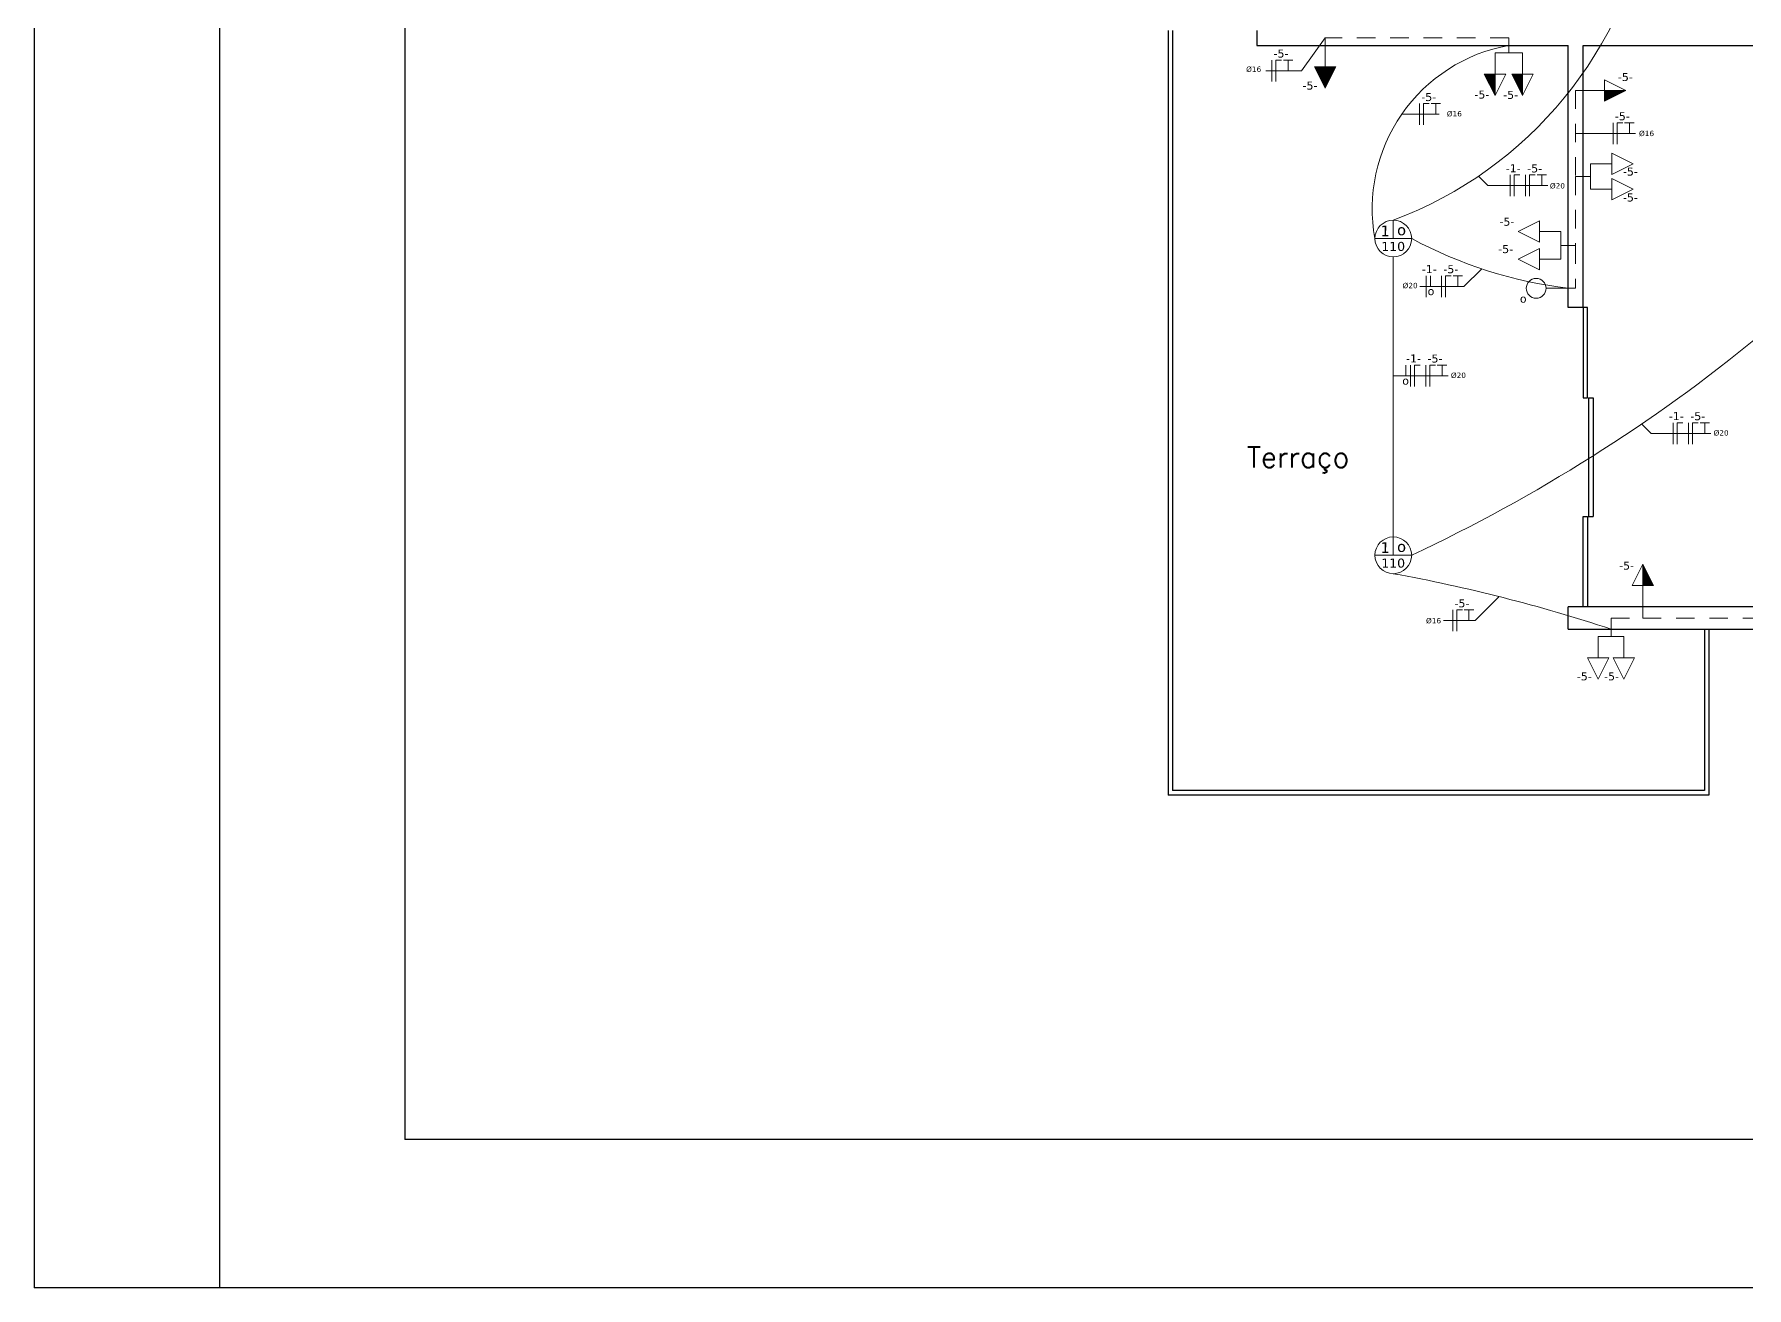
# Model space of a CAD drawing. Header units: millimetres. Extents: x 178 to 457, y 838 to 920.
# Drawn here: x 260.7 to 272.26, y 864.31 to 872.77 of the extents above; entities that cross this region are included whole.
import ezdxf

# ---------------------------------------------------------------- set-up
doc = ezdxf.new("R2010")
doc.units = ezdxf.units.MM
doc.linetypes.add('DASHED2', pattern=[0.375, 0.25, -0.125])
doc.linetypes.add('HIDDEN2', pattern=[4.7625, 3.175, -1.5875])
for name, color, linetype in [('Alvenaria', 7, 'Continuous'), ('Esquadrias', 5, 'Continuous'), ('Paredebaix', 4, 'Continuous'), ('Piso', 1, 'Continuous'), ('Texto', 2, 'Continuous')]:
    doc.layers.add(name, color=color, linetype=linetype)
for name, color, linetype, lineweight in [('ELE - Eletrodutos', 51, 'Continuous', 5), ('ELE - Iluminação', 1, 'Continuous', 5), ('ELE - Interruptores', 1, 'Continuous', 5), ('ELE - Tomadas', 1, 'Continuous', 5)]:
    doc.layers.add(name, color=color, linetype=linetype, lineweight=lineweight)
doc.styles.add('Potencia', font='verdana.ttf', dxfattribs={"height": 0.075})
doc.styles.add('STYLE4', font='romans.shx')

# ---------------------------------------------------------------- blocks, each defined once
blk = doc.blocks.new('Tomada_200')
at = {"layer": 'ELE - Tomadas'}
h = blk.add_hatch(color=0, dxfattribs=at)
h.paths.add_polyline_path([(0.4, 0), (0.2, 0.1), (0.2, 0)])
h.paths.add_polyline_path([(0.4, 0), (0.2, 0), (0.2, -0.1)])
at = {"layer": 'ELE - Tomadas', "color": 0}
blk.add_line((0, 0), (0.4, 0), dxfattribs=at)
at = {"layer": 'ELE - Tomadas'}
for p, q in [((0.2, 0), (0.2, 0.1)), ((0.2, 0.1), (0.4, 0)), ((0.2, 0), (0.2, -0.1)), ((0.2, -0.1), (0.4, 0))]:
    blk.add_line(p, q, dxfattribs=at)
blk = doc.blocks.new('Tomada_30')
at = {"layer": 'ELE - Tomadas', "color": 0}
for p, q in [((0, 0), (0.2, 0)), ((0.2, 0), (0.2, 0.1)), ((0.2, 0.1), (0.4, 0)), ((0.2, 0), (0.2, -0.1)), ((0.2, -0.1), (0.4, 0))]:
    blk.add_line(p, q, dxfattribs=at)
blk = doc.blocks.new('Tomada_130')
at = {"layer": 'ELE - Tomadas'}
blk.add_hatch(color=0, dxfattribs=at).paths.add_polyline_path([(0.2, 0.1), (0.2, 0), (0.4, 0)])
at = {"layer": 'ELE - Tomadas', "color": 0}
for p, q in [((0, 0), (0.4, 0)), ((0.2, 0), (0.2, -0.1)), ((0.2, -0.1), (0.4, 0))]:
    blk.add_line(p, q, dxfattribs=at)
at = {"layer": 'ELE - Tomadas'}
for p, q in [((0.2, 0), (0.2, 0.1)), ((0.2, 0.1), (0.4, 0))]:
    blk.add_line(p, q, dxfattribs=at)
blk = doc.blocks.new('Inter_1secao')
at = {"layer": 'ELE - Tomadas', "color": 0}
blk.add_line((0, 0), (0.2, 0), dxfattribs=at)
blk.add_circle((0.3, 0), 0.0926, dxfattribs=at)

msp = doc.modelspace()

# ---------------------------------------------------------------- linework, layer by layer
at = {"layer": 'Alvenaria'}
for p, q in [((263.1989742, 905.3116825), (263.1989742, 865.3116825)), ((268.9504165, 872.7969801), (268.9504165, 872.6969801)), ((268.9504165, 872.6969801), (271.0504165, 872.6969801)), ((271.0504165, 870.9269801), (271.0504165, 872.6969801)), ((271.1504165, 870.9269801), (271.1504165, 872.6969801)), ((271.1504165, 872.6969801), (272.3304165, 872.6969801)), ((271.1504165, 870.9269801), (271.0504165, 870.9269801)), ((271.0504165, 868.7569801), (271.0504165, 868.9069801)), ((273.6504165, 868.9069801), (271.0504165, 868.9069801)), ((271.0504165, 868.7569801), (273.6504165, 868.7569801)), ((319.0989742, 865.3116825), (263.1989742, 865.3116825))]:
    msp.add_line(p, q, dxfattribs=at)
at = {"layer": 'ELE - Eletrodutos'}
for p, q in [((269.2504833, 872.5257672), (269.4105282, 872.7469801)), ((269.0107365, 872.5257672), (269.1829766, 872.5257672)), ((269.050204, 872.5977647), (269.050204, 872.4537878)), ((269.0776666, 872.4537647), (269.0776925, 872.5977647)), ((269.0776925, 872.5977647), (269.1156882, 872.5977579)), ((269.1283132, 872.5977579), (269.1916395, 872.5977465)), ((269.1600203, 872.5977647), (269.1600203, 872.5257672)), ((269.1829766, 872.5257672), (269.2504833, 872.5257672)), ((270.0472866, 872.3042801), (270.0472866, 872.1603031)), ((270.0747492, 872.1602801), (270.0747751, 872.3042801)), ((270.0747751, 872.3042801), (270.1127708, 872.3042733)), ((270.1253958, 872.3042733), (270.1887221, 872.3042619)), ((270.1571029, 872.3042801), (270.1571029, 872.2322826)), ((269.92714, 872.2322826), (270.1800592, 872.2322826)), ((271.3533357, 872.1746548), (271.3533357, 872.0306778)), ((271.3807983, 872.0306548), (271.3808242, 872.1746548)), ((271.3808242, 872.1746548), (271.4188199, 872.1746479)), ((271.4314449, 872.1746479), (271.4947712, 872.1746366)), ((271.463152, 872.1746548), (271.463152, 872.1026572)), ((271.1004165, 872.1026572), (271.463152, 872.1026572)), ((271.463152, 872.1026572), (271.5046935, 872.1026572)), ((270.658867, 871.8226252), (270.658867, 871.6786482)), ((270.6863297, 871.6786252), (270.6863555, 871.8226252)), ((270.6863555, 871.8226252), (270.7243513, 871.8226184)), ((270.7619727, 871.8226228), (270.7619727, 871.6786458)), ((270.7894353, 871.6786228), (270.7894612, 871.8226228)), ((270.7894612, 871.8226228), (270.827457, 871.8226159)), ((270.840082, 871.8226159), (270.9034083, 871.8226046)), ((270.8717891, 871.8226228), (270.8717891, 871.7506252)), ((270.5090536, 871.7506252), (270.4456694, 871.8141915)), ((270.5090536, 871.7506252), (270.8717891, 871.7506252)), ((270.8717891, 871.7506252), (270.9133306, 871.7506252)), ((269.870169, 871.2685641), (269.870169, 869.3794827)), ((270.0926739, 871.1421639), (270.0926739, 870.9981869)), ((270.1201495, 871.0701639), (270.1201624, 871.1421639)), ((270.1957796, 871.1421614), (270.1957796, 870.9981844)), ((270.2232422, 870.9981614), (270.2232681, 871.1421614)), ((270.2232681, 871.1421614), (270.2612639, 871.1421546)), ((270.2738888, 871.1421546), (270.3372151, 871.1421432)), ((270.3055959, 871.1421614), (270.3055959, 871.0701639)), ((270.3471375, 871.0701639), (270.4670265, 871.1890355)), ((270.0487931, 871.0701639), (270.3055959, 871.0701639)), ((270.3055959, 871.0701639), (270.3471375, 871.0701639)), ((269.870169, 870.4672464), (270.19906, 870.4672464)), ((269.9554063, 870.5392464), (269.9554063, 870.4672464)), ((269.9861379, 870.5392464), (269.9861379, 870.3952695)), ((270.0136006, 870.3952464), (270.0136264, 870.5392464)), ((270.0136264, 870.5392464), (270.0516222, 870.5392396)), ((270.0892436, 870.539244), (270.0892436, 870.395267)), ((270.1167063, 870.395244), (270.1167321, 870.539244)), ((270.1167321, 870.539244), (270.1547279, 870.5392372)), ((270.1673529, 870.5392372), (270.2306792, 870.5392258)), ((270.19906, 870.539244), (270.19906, 870.4672464)), ((270.19906, 870.4672464), (270.2406015, 870.4672464)), ((271.6096487, 870.0782843), (271.5462645, 870.1418506)), ((271.7594621, 870.1502843), (271.7594621, 870.0063073)), ((271.7869247, 870.0062843), (271.7869506, 870.1502843)), ((271.7869506, 870.1502843), (271.8249464, 870.1502774)), ((271.8625678, 870.1502818), (271.8625678, 870.0063048)), ((271.8900304, 870.0062818), (271.8900563, 870.1502818)), ((271.8900563, 870.1502818), (271.9280521, 870.150275)), ((271.9406771, 870.150275), (272.0040033, 870.1502636)), ((271.9723841, 870.1502818), (271.9723841, 870.0782843)), ((271.6096487, 870.0782843), (271.9723841, 870.0782843)), ((271.9723841, 870.0782843), (272.0139257, 870.0782843)), ((270.4224984, 868.8152572), (270.584359, 868.9765166)), ((270.2087173, 868.8152572), (270.3809569, 868.8152572)), ((270.2711405, 868.8872548), (270.2711405, 868.7432778)), ((270.2986031, 868.7432548), (270.298629, 868.8872548)), ((270.298629, 868.8872548), (270.3366248, 868.8872479)), ((270.3492498, 868.8872479), (270.4125761, 868.8872366)), ((270.3809569, 868.8872548), (270.3809569, 868.8152572)), ((270.3809569, 868.8152572), (270.4224984, 868.8152572))]:
    msp.add_line(p, q, dxfattribs=at)
at = {"layer": 'ELE - Eletrodutos', "linetype": 'DASHED2', "ltscale": 0.5}
for p, q in [((270.6494743, 872.7469801), (269.4105282, 872.7469801)), ((269.4105282, 872.7469801), (269.4105282, 872.6969801)), ((270.6494743, 872.6969801), (270.6494743, 872.7469801)), ((271.1504165, 872.3933343), (271.1004165, 872.3933343)), ((271.1004165, 872.3933343), (271.1004165, 871.8119801)), ((271.1004165, 871.8119801), (271.1004165, 871.3471558)), ((271.1504165, 871.8119801), (271.1004165, 871.8119801)), ((271.0504165, 871.3471558), (271.1004165, 871.3471558)), ((271.1004165, 871.3471558), (271.1004165, 871.0571028)), ((271.1004165, 871.0571028), (271.0504165, 871.0571028)), ((271.3395232, 868.7569801), (271.3395232, 868.8319801)), ((271.3395232, 868.8319801), (271.5535964, 868.8319801)), ((271.5535964, 868.9069801), (271.5535964, 868.8319801)), ((271.5535964, 868.8319801), (272.8898121, 868.8319801))]:
    msp.add_line(p, q, dxfattribs=at)
at = {"layer": 'ELE - Eletrodutos'}
for centre, radius, start, end in [((268.9170668, 874.0668956), 2.7223706, 290.49343785, 350.93245333), ((270.8482287, 871.5942791), 1.1204699, 100.21747464, 190.3647504), ((271.422109, 874.0564865), 3.0223266, 241.80837839, 262.93575328), ((265.2132978, 879.4271035), 11.2393234, 295.17480069, 309.33858652), ((267.9200362, 858.4031675), 10.9038675, 71.7234937, 79.69734521)]:
    msp.add_arc(centre, radius, start, end, dxfattribs=at)
at = {"layer": 'ELE - Iluminação'}
for p, q in [((269.870169, 871.3926909), (269.870169, 871.5168176)), ((269.7460423, 871.3926909), (269.9942957, 871.3926909)), ((269.870169, 869.255356), (269.870169, 869.3794827)), ((269.7460423, 869.255356), (269.9942957, 869.255356))]:
    msp.add_line(p, q, dxfattribs=at)
at = {"layer": 'ELE - Iluminação', "color": 1}
for centre in [(269.870169, 871.3926909), (269.870169, 869.255356)]:
    msp.add_circle(centre, 0.1241267, dxfattribs=at)
at = {"layer": 'ELE - Tomadas'}
for p, q in [((270.5565454, 872.6469801), (270.7424032, 872.6469801)), ((270.6494743, 872.6469801), (270.6494743, 872.6969801)), ((271.2004165, 871.8983418), (271.2004165, 871.7256184)), ((271.2004165, 871.8119801), (271.1504165, 871.8119801)), ((271.0004165, 871.4400847), (271.0004165, 871.2542269)), ((271.0004165, 871.3471558), (271.0504165, 871.3471558)), ((271.4258849, 868.7069801), (271.2531615, 868.7069801)), ((271.3395232, 868.7069801), (271.3395232, 868.7569801))]:
    msp.add_line(p, q, dxfattribs=at)
at = {"layer": 'Esquadrias'}
for p, q in [((271.1804165, 870.9269801), (271.1504165, 870.9269801)), ((271.1881224, 870.3169801), (271.2181224, 870.3169801)), ((271.1881224, 869.5169801), (271.2181224, 869.5169801)), ((271.1804165, 868.9069801), (271.1504165, 868.9069801))]:
    msp.add_line(p, q, dxfattribs=at)
for points in [[(271.1504165, 870.9269801), (271.1504165, 870.3169801), (271.1804165, 870.3169801), (271.1804165, 870.9269801)], [(271.1881224, 870.3169801), (271.1881224, 869.5169801)], [(271.2181224, 870.3169801), (271.2181224, 869.5169801)], [(271.1504165, 868.9069801), (271.1504165, 869.5169801), (271.1804165, 869.5169801), (271.1804165, 868.9069801)]]:
    msp.add_lwpolyline(points, dxfattribs=at)
at = {"layer": 'Paredebaix'}
for p, q in [((260.6989742, 906.3116825), (260.6989742, 864.3116825)), ((261.9489742, 894.0116825), (261.9489742, 864.3116825)), ((279.3489742, 864.3116825), (260.6989742, 864.3116825))]:
    msp.add_line(p, q, dxfattribs=at)
at = {"layer": 'Piso'}
for p, q in [((268.3504165, 872.7969801), (268.3504165, 867.6369801)), ((268.3804165, 872.7969801), (268.3804165, 867.6669801)), ((271.9704165, 868.7569801), (271.9704165, 867.6669801)), ((272.0004165, 868.7569801), (272.0004165, 867.8569801)), ((272.0004165, 868.5369801), (272.0004165, 867.6369801)), ((271.9704165, 867.6669801), (268.3804165, 867.6669801)), ((272.0004165, 867.6369801), (268.3504165, 867.6369801))]:
    msp.add_line(p, q, dxfattribs=at)

# ---------------------------------------------------------------- block references
at = {"layer": 'ELE - Interruptores', "color": 1, "linetype": 'HIDDEN2', "ltscale": 1.4, "xscale": 0.7200000000000001, "yscale": 0.7200000000000001, "zscale": 0.7200000000000001, "rotation": 180}
msp.add_blockref('Inter_1secao', (271.0504165, 871.0571028), dxfattribs=at)
at = {"layer": 'ELE - Tomadas', "color": 1, "yscale": 0.7200000000000001, "zscale": 0.7200000000000001}
for name, p, xscale, rotation in [('Tomada_200', (269.4105282, 872.6969801), 0.7200000000000001, 270), ('Tomada_130', (270.5565454, 872.6469801), -0.7200000000000001, 90), ('Tomada_130', (270.7424032, 872.6469801), -0.7200000000000001, 90), ('Tomada_130', (271.1504165, 872.3933343), -0.7200000000000001, 180), ('Tomada_30', (271.0004165, 871.4400847), 0.7200000000000001, 180), ('Tomada_30', (271.0004165, 871.2542269), 0.7200000000000001, 180), ('Tomada_130', (271.5535964, 868.9069801), -0.7200000000000001, 270), ('Tomada_30', (271.2531615, 868.7069801), 0.7200000000000001, 270), ('Tomada_30', (271.4258849, 868.7069801), 0.7200000000000001, 270)]:
    msp.add_blockref(name, p, dxfattribs=dict(at, xscale=xscale, rotation=rotation))
at = {"layer": 'ELE - Tomadas', "color": 1, "xscale": 0.7200000000000001, "yscale": 0.7200000000000001, "zscale": 0.7200000000000001}
for p in [(271.2004165, 871.8983418), (271.2004165, 871.7256184)]:
    msp.add_blockref('Tomada_30', p, dxfattribs=at)

# ---------------------------------------------------------------- texts
at = {"layer": 'ELE - Eletrodutos', "style": 'Potencia'}
for s, height, p in [('-5-', 0.054, (269.0624215, 872.6147033)), ('%%C16', 0.03601329, (268.877147, 872.5180513)), ('-5-', 0.054, (270.0595041, 872.3212187)), ('%%C16', 0.03601329, (270.2314169, 872.2176102)), ('-5-', 0.054, (271.3655532, 872.1915934)), ('%%C16', 0.03601329, (271.5281607, 872.084537)), ('-1-', 0.054, (270.6290092, 871.8401696)), ('-5-', 0.054, (270.7741903, 871.8395614)), ('%%C20', 0.03601329, (270.9268446, 871.7311492)), ('-1-', 0.054, (270.062816, 871.1597083)), ('-5-', 0.054, (270.2079971, 871.1591)), ('%%C20', 0.03601329, (269.9329542, 871.0579538)), ('-1-', 0.054, (269.9562801, 870.5567909)), ('-5-', 0.054, (270.1014612, 870.5561826)), ('%%C20', 0.03601329, (270.2587787, 870.4523379)), ('-1-', 0.054, (271.7296043, 870.1678287)), ('-5-', 0.054, (271.8747854, 870.1672204)), ('%%C20', 0.03601329, (272.0315332, 870.0636303)), ('-5-', 0.054, (270.2833581, 868.9041934)), ('%%C16', 0.03601329, (270.0908806, 868.7961381))]:
    msp.add_text(s, height=height, rotation=359.9580266, dxfattribs=at).set_placement(p)
for p in [(270.1018445, 871.0110845), (269.930627, 870.4067412)]:
    msp.add_text('o', height=0.054, dxfattribs=at).set_placement(p)
at = {"layer": 'ELE - Iluminação', "color": 1, "style": 'Potencia'}
for p in [(269.7840682, 871.4091305), (269.7840682, 869.2717956)]:
    msp.add_text('1', height=0.0718497, rotation=359.52795771, dxfattribs=at).set_placement(p)
for s, height, p in [('110', 0.06119679, (269.7894214, 871.3092724)), ('o', 0.0718497, (269.8959589, 871.4152815)), ('o', 0.0718497, (269.8959589, 869.2779466)), ('110', 0.06119679, (269.7894214, 869.1719375))]:
    msp.add_text(s, height=height, dxfattribs=at).set_placement(p)
at = {"layer": 'ELE - Tomadas', "color": 1, "style": 'Potencia'}
for p in [(269.2581242, 872.3985799), (271.3860943, 872.4564241), (270.4174509, 872.3381163), (270.6117062, 872.3357366), (271.4201678, 871.8180446), (271.4201678, 871.6433186), (270.5862807, 871.4796674), (270.578585, 871.2951477), (271.3941254, 869.1584662), (271.109089, 868.4114614), (271.2925625, 868.4114614)]:
    msp.add_text('-5-', height=0.054, rotation=359.9580266, dxfattribs=at).set_placement(p)
msp.add_text('o', height=0.054, dxfattribs=at).set_placement((270.724258, 870.9603883))
at = {"layer": 'Texto', "style": 'STYLE4'}
msp.add_text('Terraço', height=0.13929047, dxfattribs=at).set_placement((268.881741, 869.8487092))

doc.saveas('drawing.dxf')
